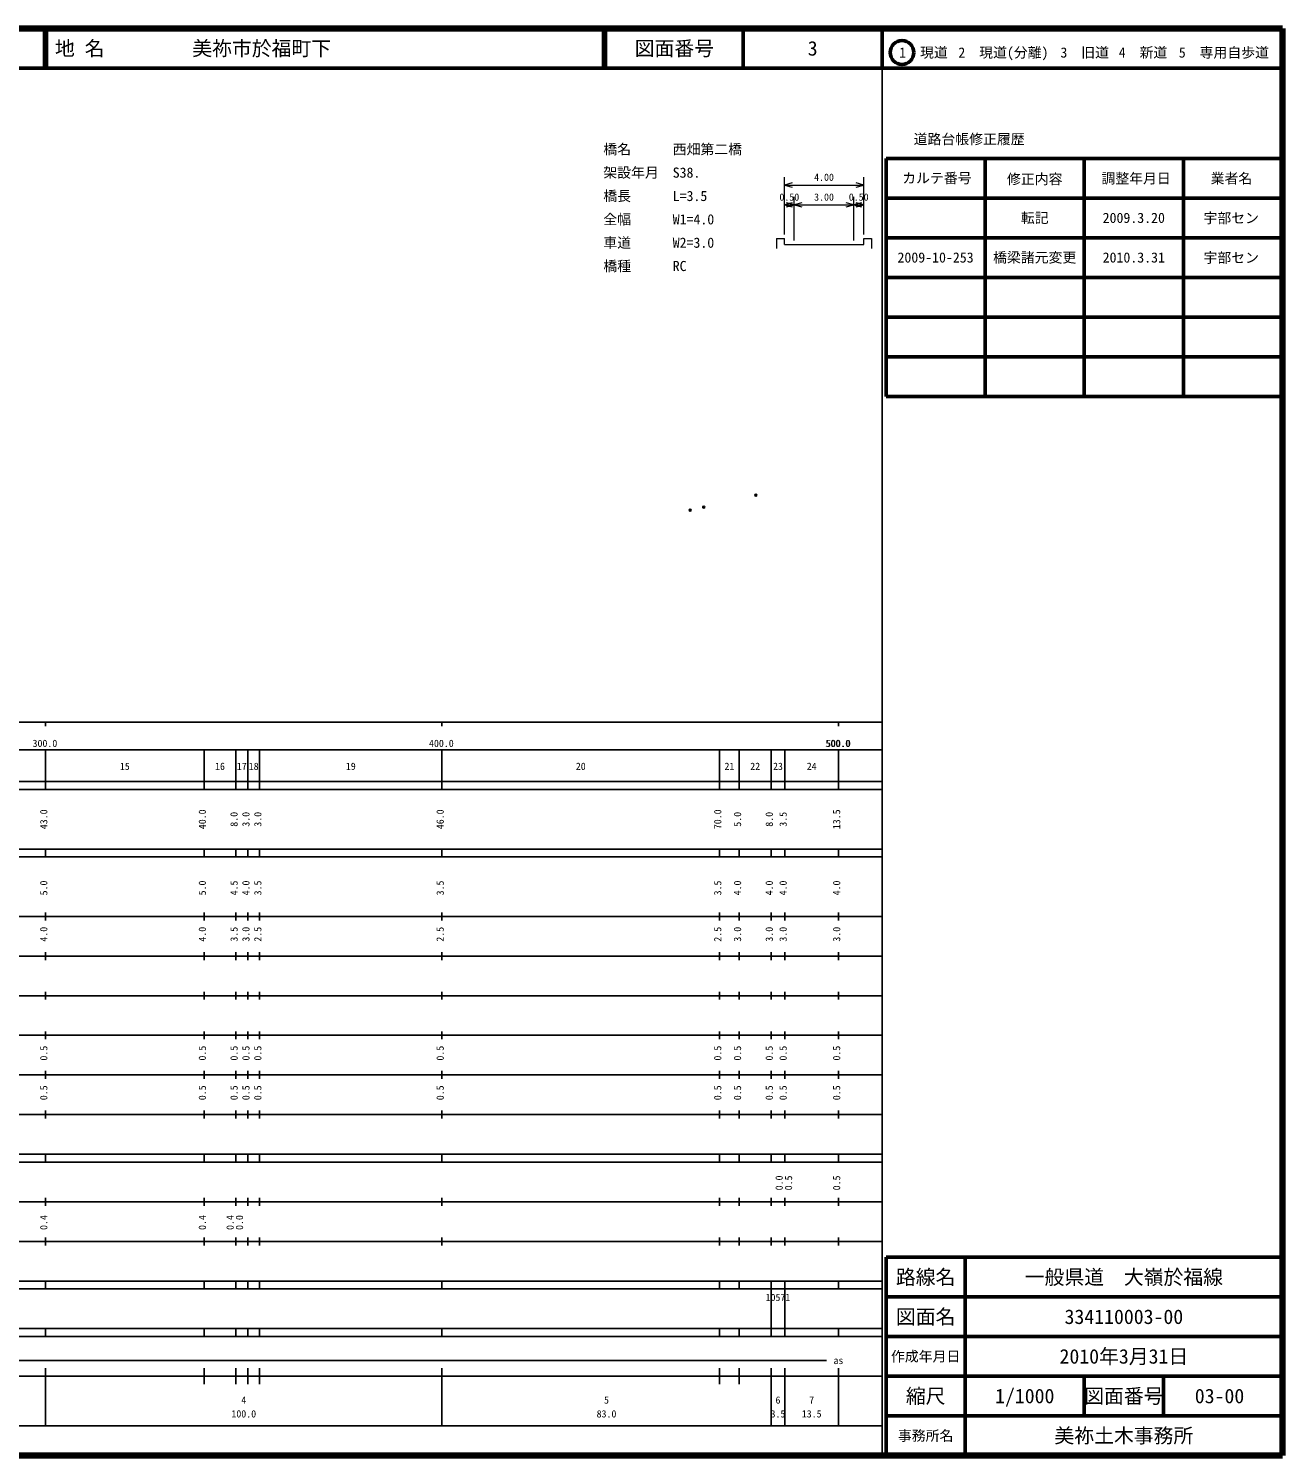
# Model space of a CAD drawing. Units: millimetres on the paper, with parts at other scales. Extents: x 40 to 680, y 20 to 380.
# Drawn here: x 363.7 to 680, y 20 to 380 of the extents above; entities that cross this region are included whole.
import ezdxf
from ezdxf.enums import TextEntityAlignment as Align

# ---------------------------------------------------------------- set-up
doc = ezdxf.new("R2010")
doc.units = ezdxf.units.MM
doc.header["$PDMODE"] = 32
doc.header["$PDSIZE"] = 0.5
doc.layers.add('S-OTRS', color=6, linetype='Continuous')
doc.layers.add('S-TTL-TXT', color=7, linetype='Continuous')
for name, color, linetype, lineweight in [('S-STR-HTXT', 7, 'Continuous', 13), ('S-TTL', 2, 'Continuous', 140), ('S-TTL-BAND', 7, 'Continuous', 25), ('S-TTL-FRAM', 2, 'Continuous', 50), ('S-TTL-LINE', 7, 'Continuous', 50)]:
    doc.layers.add(name, color=color, linetype=linetype, lineweight=lineweight)
doc.styles.add('ＭＳ ゴシック', font='')
doc.styles.get('ＭＳ ゴシック').set_extended_font_data('MS Gothic')

msp = doc.modelspace()

# ---------------------------------------------------------------- linework, layer by layer
at = {"layer": 'S-OTRS'}
for p in [(534.008, 259.265), (547.171, 262.259), (530.595, 258.489)]:
    msp.add_point(p, dxfattribs=at)
at = {"layer": 'S-STR-HTXT'}
for p, q in [((554.364, 328.017), (554.364, 342.517)), ((574.364, 328.017), (574.364, 342.517)), ((556.296, 341.034), (554.364, 340.517)), ((554.364, 340.517), (574.364, 340.517)), ((554.364, 340.517), (556.296, 339.999)), ((574.364, 340.517), (572.432, 341.034)), ((572.432, 339.999), (574.364, 340.517)), ((556.296, 336.034), (554.364, 335.517)), ((554.364, 335.517), (556.864, 335.517)), ((554.364, 335.517), (556.296, 334.999)), ((556.864, 335.517), (554.932, 336.034)), ((554.932, 334.999), (556.864, 335.517)), ((556.864, 326.517), (556.864, 337.517)), ((558.796, 336.034), (556.864, 335.517)), ((556.864, 335.517), (571.864, 335.517)), ((556.864, 335.517), (558.796, 334.999)), ((571.864, 335.517), (569.932, 336.034)), ((569.932, 334.999), (571.864, 335.517)), ((571.864, 326.517), (571.864, 337.517)), ((573.796, 336.034), (571.864, 335.517)), ((571.864, 335.517), (574.364, 335.517)), ((571.864, 335.517), (573.796, 334.999)), ((574.364, 335.517), (572.432, 336.034)), ((572.432, 334.999), (574.364, 335.517)), ((552.364, 327.017), (554.364, 327.017)), ((552.364, 327.017), (552.364, 324.517)), ((554.364, 325.517), (554.364, 327.017)), ((554.364, 325.517), (556.864, 325.517)), ((556.864, 325.517), (571.864, 325.517)), ((571.864, 325.517), (574.364, 325.517)), ((574.364, 325.517), (574.364, 327.017)), ((574.364, 327.017), (576.364, 327.017)), ((576.364, 327.017), (576.364, 324.517))]:
    msp.add_line(p, q, dxfattribs=at)
at = {"layer": 'S-TTL'}
for p, q in [((680, 380), (40, 380)), ((680, 20), (680, 380)), ((40, 20), (680, 20))]:
    msp.add_line(p, q, dxfattribs=at)
at = {"layer": 'S-TTL-BAND'}
for p, q in [((579, 20), (579, 370)), ((40, 205), (579, 205)), ((368, 205), (368, 204)), ((468, 205), (468, 204)), ((568, 205), (568, 204)), ((68, 198), (579, 198)), ((368, 188), (368, 198)), ((408, 188), (408, 198)), ((416, 188), (416, 198)), ((419, 188), (419, 198)), ((422, 188), (422, 198)), ((468, 188), (468, 198)), ((538, 188), (538, 198)), ((543, 188), (543, 198)), ((551, 188), (551, 198)), ((554.5, 188), (554.5, 198)), ((568, 188), (568, 198)), ((40, 190), (579, 190)), ((40, 188), (579, 188)), ((40, 173), (579, 173)), ((368, 171), (368, 173)), ((408, 171), (408, 173)), ((416, 171), (416, 173)), ((419, 171), (419, 173)), ((422, 171), (422, 173)), ((468, 171), (468, 173)), ((538, 171), (538, 173)), ((543, 171), (543, 173)), ((551, 171), (551, 173)), ((554.5, 171), (554.5, 173)), ((568, 171), (568, 173)), ((40, 171), (579, 171)), ((40, 156), (579, 156)), ((368, 155), (368, 157)), ((408, 155), (408, 157)), ((416, 155), (416, 157)), ((419, 155), (419, 157)), ((422, 155), (422, 157)), ((468, 155), (468, 157)), ((538, 155), (538, 157)), ((543, 155), (543, 157)), ((551, 155), (551, 157)), ((554.5, 155), (554.5, 157)), ((568, 155), (568, 157)), ((46, 146), (579, 146)), ((368, 145), (368, 147)), ((408, 145), (408, 147)), ((416, 145), (416, 147)), ((419, 145), (419, 147)), ((422, 145), (422, 147)), ((468, 145), (468, 147)), ((538, 145), (538, 147)), ((543, 145), (543, 147)), ((551, 145), (551, 147)), ((554.5, 145), (554.5, 147)), ((568, 145), (568, 147)), ((368, 135), (368, 137)), ((408, 135), (408, 137)), ((416, 135), (416, 137)), ((419, 135), (419, 137)), ((422, 135), (422, 137)), ((468, 135), (468, 137)), ((538, 135), (538, 137)), ((543, 135), (543, 137)), ((551, 135), (551, 137)), ((554.5, 135), (554.5, 137)), ((568, 135), (568, 137)), ((52, 136), (579, 136)), ((46, 126), (579, 126)), ((368, 125), (368, 127)), ((408, 125), (408, 127)), ((416, 125), (416, 127)), ((419, 125), (419, 127)), ((422, 125), (422, 127)), ((468, 125), (468, 127)), ((538, 125), (538, 127)), ((543, 125), (543, 127)), ((551, 125), (551, 127)), ((554.5, 125), (554.5, 127)), ((568, 125), (568, 127)), ((52, 116), (579, 116)), ((368, 115), (368, 117)), ((408, 115), (408, 117)), ((416, 115), (416, 117)), ((419, 115), (419, 117)), ((422, 115), (422, 117)), ((468, 115), (468, 117)), ((538, 115), (538, 117)), ((543, 115), (543, 117)), ((551, 115), (551, 117)), ((554.5, 115), (554.5, 117)), ((568, 115), (568, 117)), ((46, 106), (579, 106)), ((368, 105), (368, 107)), ((408, 105), (408, 107)), ((416, 105), (416, 107)), ((419, 105), (419, 107)), ((422, 105), (422, 107)), ((468, 105), (468, 107)), ((538, 105), (538, 107)), ((543, 105), (543, 107)), ((551, 105), (551, 107)), ((554.5, 105), (554.5, 107)), ((568, 105), (568, 107)), ((40, 96), (579, 96)), ((40, 94), (579, 94)), ((368, 94), (368, 96)), ((408, 94), (408, 96)), ((416, 94), (416, 96)), ((419, 94), (419, 96)), ((422, 94), (422, 96)), ((468, 94), (468, 96)), ((538, 94), (538, 96)), ((543, 94), (543, 96)), ((551, 94), (551, 96)), ((554.5, 94), (554.5, 96)), ((568, 94), (568, 96)), ((49, 84), (579, 84)), ((368, 83), (368, 85)), ((408, 83), (408, 85)), ((416, 83), (416, 85)), ((419, 83), (419, 85)), ((422, 83), (422, 85)), ((468, 83), (468, 85)), ((538, 83), (538, 85)), ((543, 83), (543, 85)), ((551, 83), (551, 85)), ((554.5, 83), (554.5, 85)), ((568, 83), (568, 85)), ((40, 74), (579, 74)), ((368, 73), (368, 75)), ((408, 73), (408, 75)), ((416, 73), (416, 75)), ((419, 73), (419, 75)), ((422, 73), (422, 75)), ((468, 73), (468, 75)), ((538, 73), (538, 75)), ((543, 73), (543, 75)), ((551, 73), (551, 75)), ((554.5, 73), (554.5, 75)), ((568, 73), (568, 75)), ((40, 64), (579, 64)), ((40, 62), (579, 62)), ((368, 62), (368, 64)), ((408, 62), (408, 64)), ((416, 62), (416, 64)), ((419, 62), (419, 64)), ((422, 62), (422, 64)), ((468, 62), (468, 64)), ((538, 62), (538, 64)), ((543, 62), (543, 64)), ((551, 62), (551, 64)), ((551, 52), (551, 62)), ((554.5, 62), (554.5, 64)), ((554.5, 52), (554.5, 62)), ((568, 62), (568, 64)), ((40, 52), (579, 52)), ((368, 50), (368, 52)), ((408, 50), (408, 52)), ((416, 50), (416, 52)), ((419, 50), (419, 52)), ((422, 50), (422, 52)), ((468, 50), (468, 52)), ((538, 50), (538, 52)), ((543, 50), (543, 52)), ((551, 50), (551, 52)), ((554.5, 50), (554.5, 52)), ((568, 50), (568, 52)), ((40, 50), (579, 50)), ((71, 44), (565, 44)), ((40, 40), (579, 40)), ((368, 27.5), (368, 42)), ((408, 38), (408, 42)), ((416, 38), (416, 42)), ((419, 38), (419, 42)), ((422, 38), (422, 42)), ((468, 27.5), (468, 42)), ((538, 38), (538, 42)), ((543, 38), (543, 42)), ((551, 27.5), (551, 42)), ((554.5, 27.5), (554.5, 42)), ((568, 27.5), (568, 42)), ((68, 27.5), (579, 27.5))]:
    msp.add_line(p, q, dxfattribs=at)
at = {"layer": 'S-TTL-FRAM'}
for p, q in [((580, 347.197), (580, 287.197)), ((580, 347.197), (680, 347.197)), ((580, 287.197), (680, 287.197)), ((680, 70), (580, 70)), ((580, 70), (580, 20))]:
    msp.add_line(p, q, dxfattribs=at)
at = {"layer": 'S-TTL-LINE'}
for p, q in [((367.75, 380), (367.75, 370)), ((368.25, 380), (368.25, 370)), ((508.747, 380), (508.747, 370)), ((509.247, 380), (509.247, 370)), ((543.997, 380), (543.997, 370)), ((579, 380), (579, 370)), ((40, 370), (680, 370)), ((605, 347.197), (605, 287.197)), ((630, 347.197), (630, 287.197)), ((655, 347.197), (655, 287.197)), ((580, 337.197), (680, 337.197)), ((580, 327.197), (680, 327.197)), ((580, 317.197), (680, 317.197)), ((580, 307.197), (680, 307.197)), ((580, 297.197), (680, 297.197)), ((600, 70), (600, 20)), ((680, 60), (580, 60)), ((680, 50), (580, 50)), ((680, 40), (580, 40)), ((630, 40), (630, 30)), ((650, 40), (650, 30)), ((680, 30), (580, 30))]:
    msp.add_line(p, q, dxfattribs=at)
msp.add_circle((584.031, 373.958), 3, dxfattribs=at)

# ---------------------------------------------------------------- texts
at = {"layer": 'S-STR-HTXT', "style": 'ＭＳ ゴシック'}
for s, p in [('橋名\u3000\u3000\u3000西畑第二橋', (508.694, 347.49)), ('架設年月\u3000S38.', (508.694, 341.599)), ('橋長\u3000\u3000\u3000L=3.5', (508.694, 335.708)), ('全幅\u3000\u3000\u3000W1=4.0', (508.694, 329.817)), ('車道\u3000\u3000\u3000W2=3.0', (508.694, 323.926)), ('橋種\u3000\u3000\u3000RC', (508.694, 318.035))]:
    msp.add_text(s, height=2.566, dxfattribs=at).set_placement(p, align=Align.BOTTOM_LEFT)
for s, p in [('4.00', (564.364, 341.017)), ('0.50', (555.614, 336.017)), ('3.00', (564.364, 336.017)), ('0.50', (573.114, 336.017))]:
    msp.add_text(s, height=1.833, dxfattribs=at).set_placement(p, align=Align.BOTTOM_CENTER)
at = {"layer": 'S-TTL-BAND', "style": 'ＭＳ ゴシック'}
for s, p in [('300.0', (367.844, 198.195)), ('400.0', (467.844, 198.195)), ('500.0', (567.844, 198.195)), ('500.0', (568, 198.195)), ('15', (388, 192.405)), ('16', (412, 192.405)), ('17', (417.5, 192.405)), ('18', (420.5, 192.405)), ('19', (445, 192.405)), ('20', (503, 192.405)), ('21', (540.5, 192.405)), ('22', (547, 192.405)), ('23', (552.75, 192.405)), ('24', (561.25, 192.405)), ('as', (568, 42.5)), ('4', (418, 32.523)), ('5', (509.5, 32.523)), ('6', (552.75, 32.523)), ('7', (561.25, 32.523)), ('100.0', (418, 29.033)), ('83.0', (509.5, 29.033)), ('3.5', (552.75, 29.033)), ('13.5', (561.25, 29.033))]:
    msp.add_text(s, height=1.833, dxfattribs=at).set_placement(p, align=Align.BOTTOM_CENTER)
for s, p in [('43.0', (369, 180.5)), ('40.0', (409, 180.5)), ('8.0', (417, 180.5)), ('3.0', (420, 180.5)), ('3.0', (423, 180.5)), ('46.0', (469, 180.5)), ('70.0', (539, 180.5)), ('5.0', (544, 180.5)), ('8.0', (552, 180.5)), ('3.5', (555.5, 180.5)), ('13.5', (569, 180.5)), ('5.0', (369, 163.174)), ('5.0', (409, 163.174)), ('4.5', (417, 163.174)), ('4.0', (420, 163.174)), ('3.5', (423, 163.174)), ('3.5', (469, 163.174)), ('3.5', (539, 163.174)), ('4.0', (544, 163.174)), ('4.0', (552, 163.174)), ('4.0', (555.5, 163.174)), ('4.0', (569, 163.174)), ('4.0', (369, 151.5)), ('4.0', (409, 151.5)), ('3.5', (417, 151.5)), ('3.0', (420, 151.5)), ('2.5', (423, 151.5)), ('2.5', (469, 151.5)), ('2.5', (539, 151.5)), ('3.0', (544, 151.5)), ('3.0', (552, 151.5)), ('3.0', (555.5, 151.5)), ('3.0', (569, 151.5)), ('0.5', (369, 121.5)), ('0.5', (409, 121.5)), ('0.5', (417, 121.5)), ('0.5', (420, 121.5)), ('0.5', (423, 121.5)), ('0.5', (469, 121.5)), ('0.5', (539, 121.5)), ('0.5', (544, 121.5)), ('0.5', (552, 121.5)), ('0.5', (555.5, 121.5)), ('0.5', (569, 121.5)), ('0.5', (369, 111.5)), ('0.5', (409, 111.5)), ('0.5', (417, 111.5)), ('0.5', (420, 111.5)), ('0.5', (423, 111.5)), ('0.5', (469, 111.5)), ('0.5', (539, 111.5)), ('0.5', (544, 111.5)), ('0.5', (552, 111.5)), ('0.5', (555.5, 111.5)), ('0.5', (569, 111.5)), ('0.0', (554.5, 88.764)), ('0.5', (556.87, 88.764)), ('0.5', (569, 88.764)), ('0.4', (369, 78.764)), ('0.4', (409, 78.764)), ('0.4', (416, 78.764)), ('0.0', (418.37, 78.764))]:
    msp.add_text(s, height=1.833, rotation=90, dxfattribs=at).set_placement(p, align=Align.BOTTOM_CENTER)
msp.add_text('10571', height=1.833, dxfattribs=at).set_placement((549.625, 58.405), align=Align.BOTTOM_LEFT)
at = {"layer": 'S-TTL-TXT', "style": 'ＭＳ ゴシック'}
for s, p in [('地 名', (370.38, 375)), ('美祢市於福町下', (405.024, 375))]:
    msp.add_text(s, height=3.666, dxfattribs=at).set_placement(p, align=Align.MIDDLE_LEFT)
for s, height, p in [('図面番号', 3.666, (526.622, 375)), ('3', 3.666, (561.497, 375)), ('1\u3000現道', 2.566, (589.448, 373.958)), ('2\u3000現道(分離)', 2.566, (609.619, 373.958)), ('3\u3000旧道', 2.566, (630.121, 373.958)), ('4\u3000新道', 2.566, (644.824, 373.958)), ('5\u3000専用自歩道', 2.566, (665.228, 373.958)), ('道路台帳修正履歴', 2.566, (600.968, 352.113)), ('カルテ番号', 2.566, (592.839, 342.277)), ('修正内容', 2.566, (617.509, 342.023)), ('調整年月日', 2.566, (643.089, 342.197)), ('業者名', 2.566, (667.134, 342.197)), ('転記', 2.566, (617.5, 332.245)), ('2009.3.20', 2.566, (642.5, 332.245)), ('宇部セン', 2.566, (667.077, 332.189)), ('2009-10-253', 2.566, (592.5, 322.245)), ('橋梁諸元変更', 2.566, (617.5, 322.245)), ('2010.3.31', 2.566, (642.5, 322.245)), ('宇部セン', 2.566, (667.077, 322.189)), ('路線名', 3.666, (590, 65)), ('路線名', 3.666, (590, 65)), ('一般県道\u3000大嶺於福線', 3.666, (640, 65)), ('図面名', 3.666, (590, 55)), ('図面名', 3.666, (590, 55)), ('334110003-00', 3.666, (640, 55)), ('2010年3月31日', 3.666, (640, 45)), ('作成年月日', 2.566, (590, 45)), ('作成年月日', 2.566, (590, 45)), ('縮尺', 3.666, (590, 35)), ('縮尺', 3.666, (590, 35)), ('1/1000', 3.666, (615, 35)), ('図面番号', 3.666, (640, 35)), ('図面番号', 3.666, (640, 35)), ('03-00', 3.666, (664.125, 35)), ('事務所名', 2.566, (590, 25)), ('事務所名', 2.566, (590, 25)), ('美祢土木事務所', 3.666, (640, 25))]:
    msp.add_text(s, height=height, dxfattribs=at).set_placement(p, align=Align.MIDDLE_CENTER)

doc.saveas('drawing.dxf')
